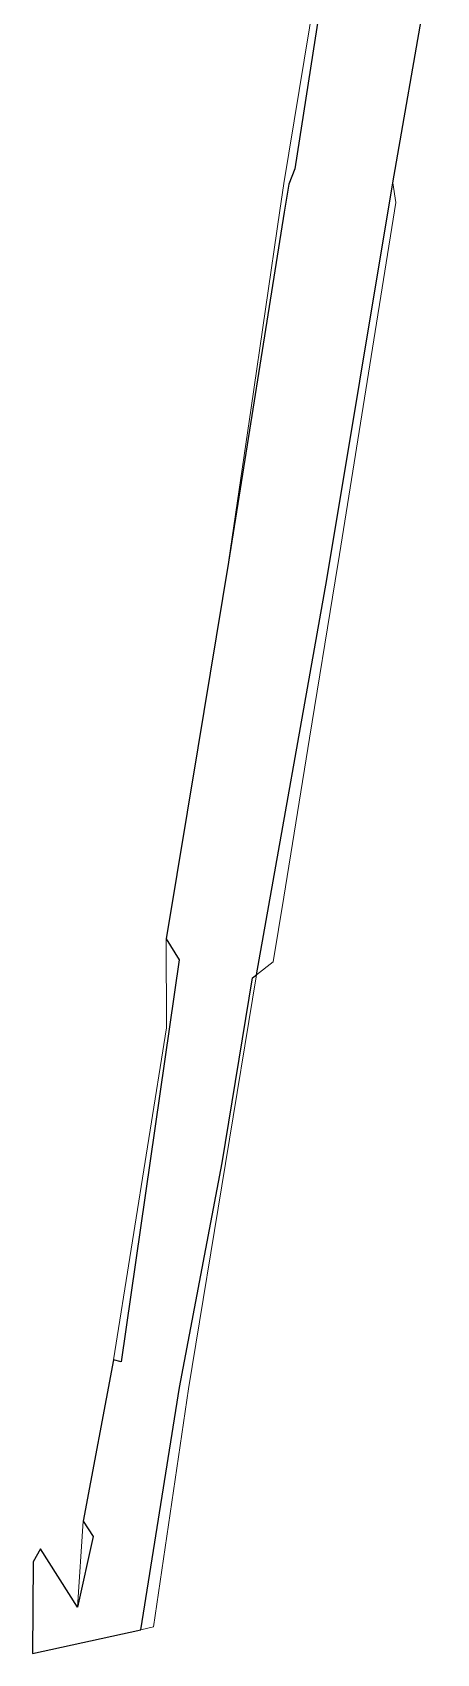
# Model space of a CAD drawing. Header units: metres. Extents: x 361930 to 363047, y 5819267 to 5821471.
# Drawn here: x 362145.9 to 362244.5, y 5819266.8 to 5819662.2 of the extents above; entities that cross this region are included whole.
import ezdxf

# ---------------------------------------------------------------- set-up
doc = ezdxf.new("R2010")
doc.units = ezdxf.units.M
doc.layers.add('03-Kataster', color=2, linetype='Continuous')
doc.layers.add('AX_Nutzung_Umgrenzung', color=7, linetype='Continuous', plot=False)

msp = doc.modelspace()

# ---------------------------------------------------------------- linework, layer by layer
at = {"layer": '03-Kataster'}
for p, q in [((362219.861, 5819693.042), (362209.943, 5819628.914)), ((362233.806, 5819625.541), (362244.491, 5819686.911)), ((362209.943, 5819628.914), (362208.43, 5819625.231)), ((362208.43, 5819625.231), (362207.345, 5819618.417)), ((362217.704, 5819528.789), (362233.806, 5819625.541)), ((362207.345, 5819618.417), (362193.75, 5819533.037)), ((362193.75, 5819533.037), (362186.246, 5819487.738)), ((362200.519, 5819432.349), (362217.704, 5819528.789)), ((362186.246, 5819487.738), (362178.53, 5819441.156)), ((362178.53, 5819441.156), (362181.72, 5819435.978)), ((362181.72, 5819435.978), (362167.501, 5819337.934)), ((362192.208, 5819386.462), (362199.566, 5819431.621)), ((362199.566, 5819431.621), (362200.519, 5819432.349)), ((362181.792, 5819331.734), (362192.208, 5819386.462)), ((362165.704, 5819338.45), (362158.308, 5819299.125)), ((362167.501, 5819337.934), (362165.704, 5819338.45)), ((362172.995, 5819276.647), (362181.792, 5819331.734)), ((362158.308, 5819299.125), (362160.685, 5819295.356)), ((362160.685, 5819295.356), (362156.875, 5819278.148)), ((362147.843, 5819292.379), (362146.109, 5819289.187)), ((362156.875, 5819278.148), (362147.843, 5819292.379)), ((362146.109, 5819289.187), (362145.888, 5819266.797)), ((362172.322, 5819272.604), (362172.995, 5819276.647)), ((362145.888, 5819266.797), (362172.322, 5819272.604))]:
    msp.add_line(p, q, dxfattribs=at)
at = {"layer": 'AX_Nutzung_Umgrenzung', "color": 253, "linetype": 'Continuous', "lineweight": 18, "true_color": 0x999999, "flags": 128}
msp.add_lwpolyline([(362218.437, 5819693.506), (362207.195, 5819625.414), (362206.235, 5819618.82), (362199.223, 5819570.644), (362193.75, 5819533.037), (362186.246, 5819487.738), (362178.53, 5819441.156), (362178.573, 5819419.421), (362165.704, 5819338.45), (362165.704, 5819338.45), (362158.308, 5819299.125), (362156.875, 5819278.148), (362147.843, 5819292.379), (362146.109, 5819289.187), (362145.888, 5819266.797), (362172.322, 5819272.604), (362175.432, 5819273.288), (362183.964, 5819331.381), (362193.009, 5819386.34), (362200.519, 5819432.349), (362204.635, 5819435.494), (362207.211, 5819451.333), (362213.515, 5819490.117), (362219.747, 5819528.457), (362220.776, 5819534.874), (362228.85, 5819585.222), (362234.549, 5819620.761), (362233.806, 5819625.541), (362244.491, 5819686.911)], dxfattribs=at)

doc.saveas('drawing.dxf')
